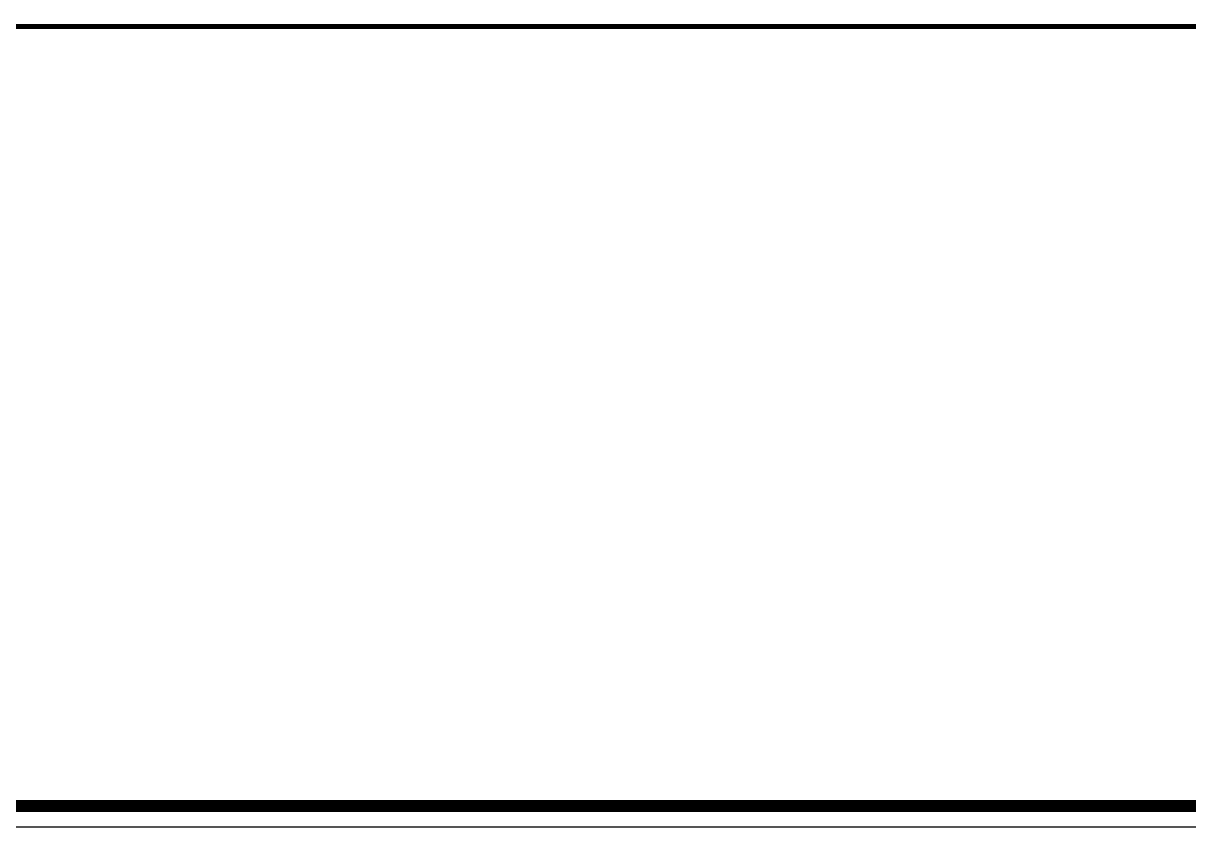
# Model space of a CAD drawing. Header units: centimetres. Extents: x 7997 to 116674, y 1017 to 13844.
# Drawn here: x 61108 to 62270, y 8084 to 8885 of the extents above; entities that cross this region are included whole.
import ezdxf

# ---------------------------------------------------------------- set-up
doc = ezdxf.new("R2010")
doc.units = ezdxf.units.CM
doc.header["$LTSCALE"] = 200
doc.layers.add('DIM', color=11, linetype='Continuous')
doc.layers.add('HA', color=251, linetype='Continuous', lineweight=0)
doc.layers.add('Level 10', color=7, linetype='Continuous', lineweight=0)

# ---------------------------------------------------------------- blocks, each defined once
blk = doc.blocks.new('08-TITLE SHEET-selattin', base_point=(45714.8, -203081.4))
at = {"color": 0}
blk.add_lwpolyline([(51244.8, -203081.4), (45714.8, -203081.4), (45714.8, -206921.4), (51244.8, -206921.4)], close=True, dxfattribs=at)
at = {"color": 0, "linetype": 'ByBlock', "const_width": 17}
blk.add_lwpolyline([(45744.3, -206891.9), (51215.3, -206891.9), (51215.3, -203110.8), (45744.3, -203110.8)], close=True, dxfattribs=at)
at = {"layer": 'HA', "ltscale": 1.2}
blk.add_lwpolyline([(45714.8, -203081.4), (51244.8, -203081.4), (51244.8, -206921.4), (45714.8, -206921.4)], close=True, dxfattribs=at)

msp = doc.modelspace()

# ---------------------------------------------------------------- linework, layer by layer
at = {"linetype": 'Continuous'}
msp.add_lwpolyline([(59940.7173, 8084.0841), (63811.7173, 8084.0841), (63811.7173, 10772.0841), (59940.7173, 10772.0841)], close=True, dxfattribs=at)
at = {"layer": 'Level 10', "const_width": 5}
msp.add_lwpolyline([(62658.1136, 8881.9388), (60417.4742, 8881.9388)], dxfattribs=at)

# ---------------------------------------------------------------- block references
at = {"layer": 'DIM', "color": 0, "linetype": 'Continuous', "xscale": 0.7000000000000026, "yscale": 0.7000000000000026, "zscale": 0.7000000000000026}
msp.add_blockref('08-TITLE SHEET-selattin', (59940.7173, 10772.0841), dxfattribs=at)

doc.saveas('drawing.dxf')
